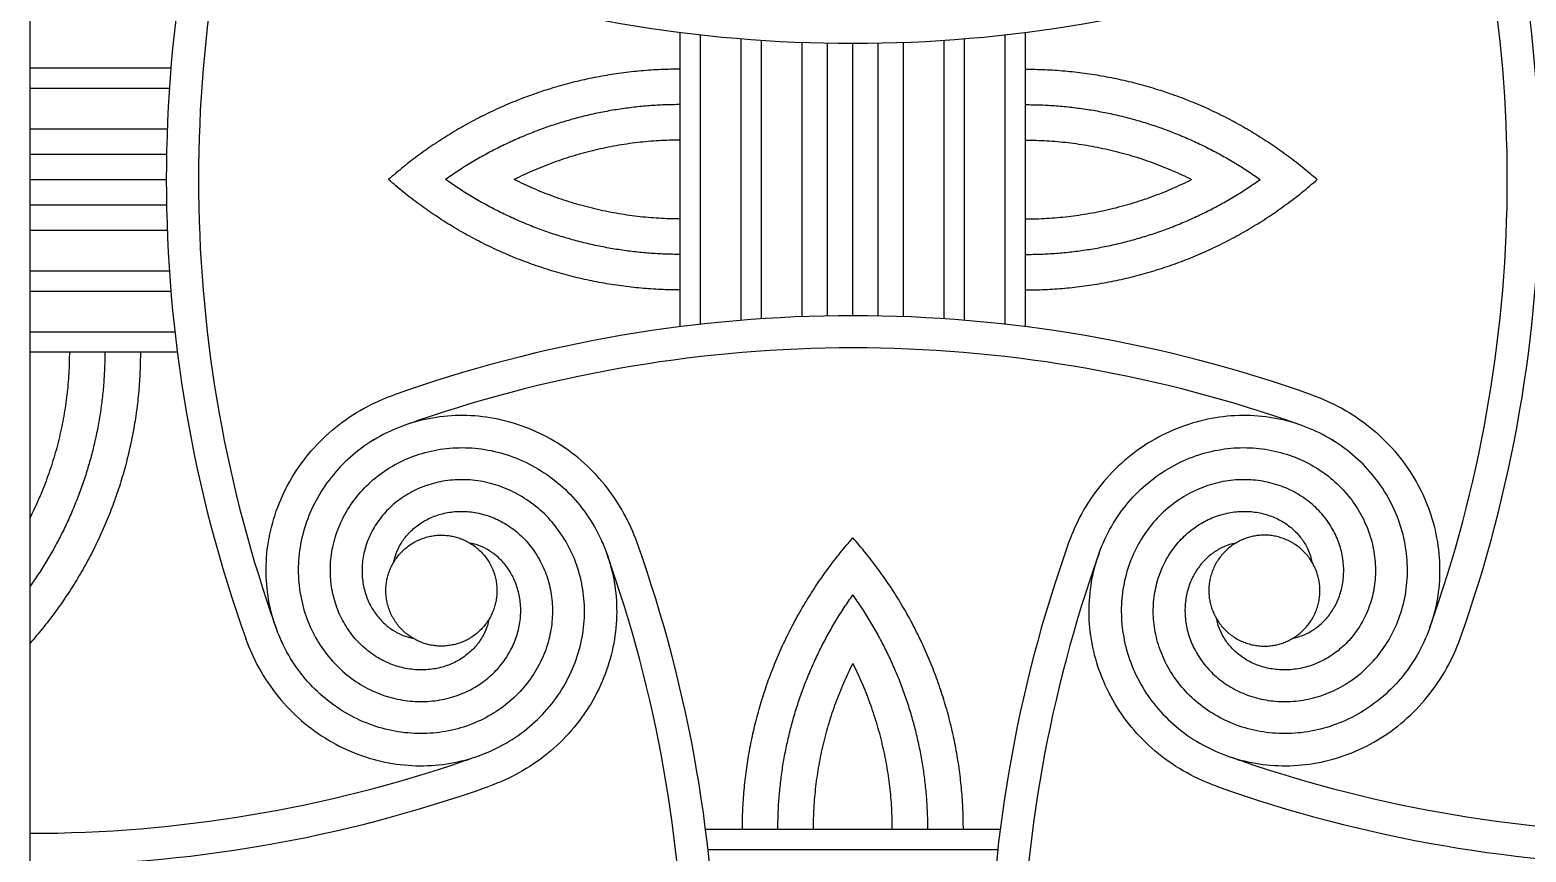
# Model space of a CAD drawing. Header units: millimetres. Extents: x -101 to 102, y -117 to 99.
# Drawn here: x -100.87 to -79.04, y -74.13 to -62.12 of the extents above; entities that cross this region are included whole.
import ezdxf

# ---------------------------------------------------------------- set-up
doc = ezdxf.new("R2010")
doc.units = ezdxf.units.MM
doc.header["$MEASUREMENT"] = 0
doc.layers.add('Layer 03', color=5, linetype='Continuous')

msp = doc.modelspace()

# ---------------------------------------------------------------- linework, layer by layer
at = {"layer": 'Layer 03'}
for p, q in [((-100.875, -52.292), (-100.875, -100.333)), ((-91.383, -66.452), (-91.383, -62.153)), ((-91.087, -66.416), (-91.087, -62.188)), ((-86.642, -66.416), (-86.642, -62.188)), ((-86.346, -66.452), (-86.346, -62.153)), ((-90.494, -66.359), (-90.494, -62.246)), ((-90.198, -66.337), (-90.198, -62.268)), ((-89.605, -66.306), (-89.605, -62.299)), ((-89.235, -66.296), (-89.235, -62.309)), ((-88.494, -66.296), (-88.494, -62.309)), ((-88.124, -66.306), (-88.124, -62.299)), ((-87.531, -66.337), (-87.531, -62.268)), ((-87.235, -66.359), (-87.235, -62.246)), ((-100.875, -62.673), (-98.818, -62.673)), ((-100.875, -62.969), (-98.84, -62.969)), ((-100.875, -63.562), (-98.871, -63.562)), ((-100.875, -63.932), (-98.881, -63.932)), ((-100.875, -64.673), (-98.881, -64.673)), ((-100.875, -65.043), (-98.871, -65.043)), ((-100.875, -65.636), (-98.84, -65.636)), ((-100.875, -65.932), (-98.818, -65.932)), ((-100.875, -66.525), (-98.761, -66.525)), ((-100.875, -66.821), (-98.725, -66.821)), ((-91.014, -73.794), (-86.715, -73.794)), ((-90.978, -74.09), (-86.751, -74.09))]:
    msp.add_line(p, q, dxfattribs=at)
for points in [[(-88.864, -66.292), (-88.864, -62.312)], [(-100.875, -64.302), (-98.885, -64.302)]]:
    msp.add_lwpolyline(points, dxfattribs=at)
for centre, radius, start, end in [((-78.901, -64.302), 19.983, 160.3973, 199.6027), ((-98.827, -64.302), 19.983, 340.3973, 19.6027), ((-78.901, -64.302), 19.513, 161.0126, 180), ((-98.827, -64.302), 19.513, 360, 18.9874), ((-88.864, -42.329), 19.983, 250.3973, 289.6027), ((-78.901, -64.302), 19.513, 180, 198.9874), ((-98.827, -64.302), 19.513, 341.0126, 0), ((-88.864, -86.275), 19.983, 70.3973, 109.6027), ((-88.864, -86.275), 19.513, 90, 108.9874), ((-88.864, -86.275), 19.513, 71.0126, 90), ((-89.241, -85.18), 18.354, 108.9874, 109.6503), ((-88.487, -85.18), 18.354, 70.3497, 71.0126), ((-110.838, -76.313), 19.983, 340.3973, 19.6027), ((-66.891, -76.313), 19.983, 160.3973, 199.6027), ((-109.742, -75.936), 18.354, 18.9874, 19.6503), ((-67.987, -75.936), 18.354, 160.3497, 161.0126), ((-110.838, -76.313), 19.513, 0, 18.9874), ((-66.891, -76.313), 19.513, 161.0126, 180), ((-79.997, -64.679), 18.354, 198.9874, 199.6503), ((-97.732, -64.679), 18.354, 340.3497, 341.0126), ((-100.875, -54.339), 19.513, 270, 288.9874), ((-100.498, -55.435), 18.354, 288.9874, 289.6503), ((-77.231, -55.435), 18.354, 250.3497, 251.0126), ((-76.854, -54.339), 19.513, 251.0126, 270), ((-100.875, -54.339), 19.983, 270, 289.6027), ((-76.854, -54.339), 19.983, 250.3973, 289.6027)]:
    msp.add_arc(centre, radius, start, end, dxfattribs=at)
for points, weights in [([(-91.383, -62.69), (-93.817, -62.69), (-95.641, -64.302)], [1, 0.935170198217, 1]), ([(-86.346, -62.69), (-83.912, -62.69), (-82.088, -64.302)], [1, 0.935170198217, 1]), ([(-91.383, -63.208), (-93.27, -63.208), (-94.808, -64.302)], [1, 0.952582379687, 1]), ([(-86.346, -63.208), (-84.459, -63.208), (-82.921, -64.302)], [1, 0.952582379687, 1]), ([(-91.383, -63.727), (-92.663, -63.727), (-93.806, -64.302)], [1, 0.972937522285, 1]), ([(-86.346, -63.727), (-85.066, -63.727), (-83.922, -64.302)], [1, 0.972937522285, 1]), ([(-91.383, -65.915), (-93.817, -65.915), (-95.641, -64.302)], [1, 0.935170198217, 1]), ([(-91.383, -65.396), (-93.27, -65.396), (-94.808, -64.302)], [1, 0.952582379687, 1]), ([(-91.383, -64.878), (-92.663, -64.878), (-93.806, -64.302)], [1, 0.972937522285, 1]), ([(-86.346, -64.878), (-85.066, -64.878), (-83.922, -64.302)], [1, 0.972937522285, 1]), ([(-86.346, -65.396), (-84.459, -65.396), (-82.921, -64.302)], [1, 0.952582379687, 1]), ([(-86.346, -65.915), (-83.912, -65.915), (-82.088, -64.302)], [1, 0.935170198217, 1]), ([(-100.299, -66.821), (-100.299, -68.101), (-100.875, -69.244)], [1, 0.972937522285, 1]), ([(-99.781, -66.821), (-99.781, -68.708), (-100.875, -70.246)], [1, 0.952582379687, 1]), ([(-99.262, -66.821), (-99.262, -69.255), (-100.875, -71.078)], [1, 0.935170198217, 1]), ([(-90.477, -73.794), (-90.477, -71.36), (-88.864, -69.536)], [1, 0.935170198217, 1]), ([(-87.252, -73.794), (-87.252, -71.36), (-88.864, -69.536)], [1, 0.935170198217, 1]), ([(-89.959, -73.794), (-89.959, -71.907), (-88.864, -70.369)], [1, 0.952582379687, 1]), ([(-87.77, -73.794), (-87.77, -71.907), (-88.864, -70.369)], [1, 0.952582379687, 1]), ([(-89.44, -73.794), (-89.44, -72.514), (-88.864, -71.371)], [1, 0.972937522285, 1]), ([(-88.289, -73.794), (-88.289, -72.514), (-88.864, -71.371)], [1, 0.972937522285, 1])]:
    msp.add_rational_spline(points, weights, degree=2, dxfattribs=at)
for points, knots in [([(-95.563, -69.888), (-95.558, -69.859), (-95.538, -69.78), (-95.484, -69.652), (-95.39, -69.511), (-95.264, -69.384), (-95.11, -69.278), (-94.93, -69.199), (-94.73, -69.153), (-94.516, -69.144), (-94.296, -69.176), (-94.076, -69.251), (-93.866, -69.368), (-93.674, -69.528), (-93.508, -69.727), (-93.376, -69.961), (-93.286, -70.222), (-93.243, -70.505), (-93.251, -70.8), (-93.314, -71.098), (-93.433, -71.388), (-93.606, -71.659), (-93.832, -71.903), (-94.104, -72.107), (-94.416, -72.264), (-94.76, -72.366), (-95.126, -72.406), (-95.502, -72.381), (-95.876, -72.286), (-96.236, -72.124), (-96.57, -71.895), (-96.864, -71.604), (-97.107, -71.259), (-97.29, -70.868), (-97.404, -70.442), (-97.441, -69.993), (-97.398, -69.536), (-97.272, -69.085), (-97.066, -68.654), (-96.781, -68.259), (-96.425, -67.914), (-96.018, -67.639), (-95.718, -67.504), (-95.569, -67.45)], [-1.571971, -1.571971, -1.571971, -1.571971, -1.555556, -1.527778, -1.5, -1.472222, -1.444444, -1.416667, -1.388889, -1.361111, -1.333333, -1.305556, -1.277778, -1.25, -1.222222, -1.194444, -1.166667, -1.138889, -1.111111, -1.083333, -1.055556, -1.027778, -1, -0.972222, -0.944444, -0.916667, -0.888889, -0.861111, -0.833333, -0.805556, -0.777778, -0.75, -0.722222, -0.694444, -0.666667, -0.638889, -0.611111, -0.583333, -0.555556, -0.527778, -0.5, -0.472222, -0.446642, -0.446642, -0.446642, -0.446642]), ([(-82.16, -67.45), (-82.011, -67.504), (-81.711, -67.639), (-81.304, -67.914), (-80.948, -68.259), (-80.663, -68.654), (-80.457, -69.085), (-80.331, -69.536), (-80.288, -69.993), (-80.325, -70.442), (-80.439, -70.868), (-80.621, -71.259), (-80.865, -71.604), (-81.159, -71.895), (-81.492, -72.124), (-81.853, -72.286), (-82.227, -72.381), (-82.603, -72.406), (-82.969, -72.366), (-83.313, -72.264), (-83.625, -72.107), (-83.897, -71.903), (-84.122, -71.659), (-84.296, -71.388), (-84.415, -71.098), (-84.478, -70.8), (-84.486, -70.505), (-84.443, -70.222), (-84.353, -69.961), (-84.221, -69.727), (-84.055, -69.528), (-83.863, -69.368), (-83.653, -69.251), (-83.433, -69.176), (-83.213, -69.144), (-82.999, -69.153), (-82.799, -69.199), (-82.619, -69.278), (-82.465, -69.384), (-82.339, -69.511), (-82.245, -69.652), (-82.191, -69.78), (-82.171, -69.859), (-82.166, -69.888)], [36.472467, 36.472467, 36.472467, 36.472467, 36.498047, 36.525825, 36.553602, 36.58138, 36.609158, 36.636936, 36.664714, 36.692491, 36.720269, 36.748047, 36.775825, 36.803602, 36.83138, 36.859158, 36.886936, 36.914714, 36.942491, 36.970269, 36.998047, 37.025825, 37.053602, 37.08138, 37.109158, 37.136936, 37.164714, 37.192491, 37.220269, 37.248047, 37.275825, 37.303602, 37.33138, 37.359158, 37.386936, 37.414714, 37.442491, 37.470269, 37.498047, 37.525825, 37.553602, 37.58138, 37.597796, 37.597796, 37.597796, 37.597796]), ([(-92.013, -69.608), (-92.066, -69.459), (-92.201, -69.159), (-92.476, -68.752), (-92.821, -68.396), (-93.216, -68.111), (-93.647, -67.905), (-94.098, -67.779), (-94.555, -67.736), (-95.004, -67.773), (-95.43, -67.887), (-95.821, -68.07), (-96.166, -68.313), (-96.457, -68.607), (-96.686, -68.941), (-96.849, -69.301), (-96.943, -69.675), (-96.969, -70.051), (-96.928, -70.417), (-96.827, -70.761), (-96.669, -71.073), (-96.465, -71.345), (-96.222, -71.571), (-95.95, -71.744), (-95.66, -71.863), (-95.362, -71.926), (-95.067, -71.934), (-94.785, -71.891), (-94.523, -71.801), (-94.289, -71.669), (-94.09, -71.503), (-93.931, -71.311), (-93.813, -71.101), (-93.738, -70.881), (-93.706, -70.661), (-93.715, -70.447), (-93.761, -70.247), (-93.84, -70.067), (-93.946, -69.913), (-94.073, -69.787), (-94.214, -69.693), (-94.342, -69.639), (-94.421, -69.619), (-94.451, -69.614)], [36.472467, 36.472467, 36.472467, 36.472467, 36.498047, 36.525825, 36.553602, 36.58138, 36.609158, 36.636936, 36.664714, 36.692491, 36.720269, 36.748047, 36.775825, 36.803602, 36.83138, 36.859158, 36.886936, 36.914714, 36.942491, 36.970269, 36.998047, 37.025825, 37.053602, 37.08138, 37.109158, 37.136936, 37.164714, 37.192491, 37.220269, 37.248047, 37.275825, 37.303602, 37.33138, 37.359158, 37.386936, 37.414714, 37.442491, 37.470269, 37.498047, 37.525825, 37.553602, 37.58138, 37.597796, 37.597796, 37.597796, 37.597796]), ([(-95.414, -67.895), (-95.417, -67.896), (-95.557, -67.946), (-95.821, -68.07), (-96.166, -68.313), (-96.457, -68.607), (-96.686, -68.941), (-96.849, -69.301), (-96.943, -69.675), (-96.969, -70.051), (-96.928, -70.417), (-96.827, -70.761), (-96.669, -71.073), (-96.465, -71.345), (-96.222, -71.571), (-95.95, -71.744), (-95.66, -71.863), (-95.362, -71.926), (-95.067, -71.934), (-94.785, -71.891), (-94.523, -71.801), (-94.289, -71.669), (-94.09, -71.503), (-93.931, -71.311), (-93.813, -71.101), (-93.738, -70.881), (-93.706, -70.661), (-93.715, -70.447), (-93.761, -70.247), (-93.84, -70.067), (-93.946, -69.913), (-94.073, -69.787), (-94.214, -69.693), (-94.342, -69.639), (-94.421, -69.619), (-94.451, -69.614)], [36.2132408, 36.2132408, 36.2132408, 36.2132408, 36.2139505, 36.2417283, 36.2695061, 36.2972838, 36.3250616, 36.3528394, 36.3806172, 36.4083949, 36.4361727, 36.4639505, 36.4917283, 36.5195061, 36.5472838, 36.5750616, 36.6028394, 36.6306172, 36.6583949, 36.6861727, 36.7139505, 36.7417283, 36.7695061, 36.7972838, 36.8250616, 36.8528394, 36.8806172, 36.9083949, 36.9361727, 36.9639505, 36.9917283, 37.0195061, 37.0472838, 37.0750616, 37.0914774, 37.0914774, 37.0914774, 37.0914774]), ([(-83.278, -69.614), (-83.308, -69.619), (-83.387, -69.639), (-83.515, -69.693), (-83.656, -69.787), (-83.783, -69.913), (-83.889, -70.067), (-83.968, -70.247), (-84.014, -70.447), (-84.023, -70.661), (-83.991, -70.881), (-83.916, -71.101), (-83.798, -71.311), (-83.638, -71.503), (-83.44, -71.669), (-83.206, -71.801), (-82.944, -71.891), (-82.662, -71.934), (-82.367, -71.926), (-82.069, -71.863), (-81.779, -71.744), (-81.507, -71.571), (-81.264, -71.345), (-81.059, -71.073), (-80.902, -70.761), (-80.8, -70.417), (-80.76, -70.051), (-80.786, -69.675), (-80.88, -69.301), (-81.043, -68.941), (-81.272, -68.607), (-81.562, -68.313), (-81.908, -68.07), (-82.299, -67.887), (-82.725, -67.773), (-83.174, -67.736), (-83.631, -67.779), (-84.082, -67.905), (-84.513, -68.111), (-84.908, -68.396), (-85.253, -68.752), (-85.528, -69.159), (-85.663, -69.459), (-85.716, -69.608)], [-1.571971, -1.571971, -1.571971, -1.571971, -1.555556, -1.527778, -1.5, -1.472222, -1.444444, -1.416667, -1.388889, -1.361111, -1.333333, -1.305556, -1.277778, -1.25, -1.222222, -1.194444, -1.166667, -1.138889, -1.111111, -1.083333, -1.055556, -1.027778, -1, -0.972222, -0.944444, -0.916667, -0.888889, -0.861111, -0.833333, -0.805556, -0.777778, -0.75, -0.722222, -0.694444, -0.666667, -0.638889, -0.611111, -0.583333, -0.555556, -0.527778, -0.5, -0.472222, -0.446642, -0.446642, -0.446642, -0.446642]), ([(-83.278, -69.614), (-83.308, -69.619), (-83.387, -69.639), (-83.515, -69.693), (-83.656, -69.787), (-83.783, -69.913), (-83.889, -70.067), (-83.968, -70.247), (-84.014, -70.447), (-84.023, -70.661), (-83.991, -70.881), (-83.916, -71.101), (-83.798, -71.311), (-83.638, -71.503), (-83.44, -71.669), (-83.206, -71.801), (-82.944, -71.891), (-82.662, -71.934), (-82.367, -71.926), (-82.069, -71.863), (-81.779, -71.744), (-81.507, -71.571), (-81.264, -71.345), (-81.059, -71.073), (-80.902, -70.761), (-80.8, -70.417), (-80.76, -70.051), (-80.786, -69.675), (-80.88, -69.301), (-81.043, -68.941), (-81.272, -68.607), (-81.562, -68.313), (-81.908, -68.07), (-82.172, -67.946), (-82.312, -67.896), (-82.315, -67.895)], [-1.5719713, -1.5719713, -1.5719713, -1.5719713, -1.5555556, -1.5277778, -1.5, -1.4722222, -1.4444444, -1.4166667, -1.3888889, -1.3611111, -1.3333333, -1.3055556, -1.2777778, -1.25, -1.2222222, -1.1944444, -1.1666667, -1.1388889, -1.1111111, -1.0833333, -1.0555556, -1.0277778, -1, -0.9722222, -0.9444444, -0.9166667, -0.8888889, -0.8611111, -0.8333333, -0.8055556, -0.7777778, -0.75, -0.7222222, -0.6944444, -0.6937348, -0.6937348, -0.6937348, -0.6937348]), ([(-94.176, -70.726), (-94.181, -70.756), (-94.201, -70.835), (-94.255, -70.963), (-94.349, -71.104), (-94.475, -71.231), (-94.629, -71.337), (-94.809, -71.416), (-95.009, -71.462), (-95.223, -71.471), (-95.444, -71.439), (-95.663, -71.364), (-95.873, -71.246), (-96.065, -71.087), (-96.231, -70.888), (-96.363, -70.654), (-96.453, -70.392), (-96.496, -70.11), (-96.488, -69.815), (-96.425, -69.517), (-96.306, -69.227), (-96.133, -68.955), (-95.908, -68.712), (-95.635, -68.508), (-95.323, -68.35), (-94.979, -68.249), (-94.613, -68.208), (-94.237, -68.234), (-93.863, -68.328), (-93.503, -68.491), (-93.169, -68.72), (-92.875, -69.011), (-92.632, -69.356), (-92.508, -69.62), (-92.458, -69.76), (-92.457, -69.763)], [-1.5719713, -1.5719713, -1.5719713, -1.5719713, -1.5555556, -1.5277778, -1.5, -1.4722222, -1.4444444, -1.4166667, -1.3888889, -1.3611111, -1.3333333, -1.3055556, -1.2777778, -1.25, -1.2222222, -1.1944444, -1.1666667, -1.1388889, -1.1111111, -1.0833333, -1.0555556, -1.0277778, -1, -0.9722222, -0.9444444, -0.9166667, -0.8888889, -0.8611111, -0.8333333, -0.8055556, -0.7777778, -0.75, -0.7222222, -0.6944444, -0.6937348, -0.6937348, -0.6937348, -0.6937348]), ([(-94.176, -70.726), (-94.181, -70.756), (-94.201, -70.835), (-94.255, -70.963), (-94.349, -71.104), (-94.475, -71.231), (-94.629, -71.337), (-94.809, -71.416), (-95.009, -71.462), (-95.223, -71.471), (-95.444, -71.439), (-95.663, -71.364), (-95.873, -71.246), (-96.065, -71.087), (-96.231, -70.888), (-96.363, -70.654), (-96.453, -70.392), (-96.496, -70.11), (-96.488, -69.815), (-96.425, -69.517), (-96.306, -69.227), (-96.133, -68.955), (-95.908, -68.712), (-95.635, -68.508), (-95.323, -68.35), (-94.979, -68.249), (-94.613, -68.208), (-94.237, -68.234), (-93.863, -68.328), (-93.503, -68.491), (-93.169, -68.72), (-92.875, -69.011), (-92.632, -69.356), (-92.449, -69.747), (-92.336, -70.173), (-92.298, -70.622), (-92.341, -71.079), (-92.467, -71.53), (-92.673, -71.961), (-92.958, -72.356), (-93.314, -72.701), (-93.721, -72.976), (-94.021, -73.111), (-94.17, -73.164)], [-1.571971, -1.571971, -1.571971, -1.571971, -1.555556, -1.527778, -1.5, -1.472222, -1.444444, -1.416667, -1.388889, -1.361111, -1.333333, -1.305556, -1.277778, -1.25, -1.222222, -1.194444, -1.166667, -1.138889, -1.111111, -1.083333, -1.055556, -1.027778, -1, -0.972222, -0.944444, -0.916667, -0.888889, -0.861111, -0.833333, -0.805556, -0.777778, -0.75, -0.722222, -0.694444, -0.666667, -0.638889, -0.611111, -0.583333, -0.555556, -0.527778, -0.5, -0.472222, -0.446642, -0.446642, -0.446642, -0.446642]), ([(-83.558, -73.164), (-83.708, -73.111), (-84.007, -72.976), (-84.415, -72.701), (-84.771, -72.356), (-85.055, -71.961), (-85.262, -71.53), (-85.387, -71.079), (-85.431, -70.622), (-85.393, -70.173), (-85.28, -69.747), (-85.097, -69.356), (-84.854, -69.011), (-84.559, -68.72), (-84.226, -68.491), (-83.866, -68.328), (-83.492, -68.234), (-83.115, -68.208), (-82.75, -68.249), (-82.406, -68.35), (-82.093, -68.508), (-81.821, -68.712), (-81.596, -68.955), (-81.423, -69.227), (-81.304, -69.517), (-81.241, -69.815), (-81.232, -70.11), (-81.276, -70.392), (-81.366, -70.654), (-81.498, -70.888), (-81.663, -71.087), (-81.856, -71.246), (-82.066, -71.364), (-82.285, -71.439), (-82.506, -71.471), (-82.72, -71.462), (-82.92, -71.416), (-83.099, -71.337), (-83.254, -71.231), (-83.38, -71.104), (-83.474, -70.963), (-83.528, -70.835), (-83.548, -70.756), (-83.553, -70.726)], [36.472467, 36.472467, 36.472467, 36.472467, 36.498047, 36.525825, 36.553602, 36.58138, 36.609158, 36.636936, 36.664714, 36.692491, 36.720269, 36.748047, 36.775825, 36.803602, 36.83138, 36.859158, 36.886936, 36.914714, 36.942491, 36.970269, 36.998047, 37.025825, 37.053602, 37.08138, 37.109158, 37.136936, 37.164714, 37.192491, 37.220269, 37.248047, 37.275825, 37.303602, 37.33138, 37.359158, 37.386936, 37.414714, 37.442491, 37.470269, 37.498047, 37.525825, 37.553602, 37.58138, 37.597796, 37.597796, 37.597796, 37.597796]), ([(-85.272, -69.763), (-85.271, -69.76), (-85.221, -69.62), (-85.097, -69.356), (-84.854, -69.011), (-84.559, -68.72), (-84.226, -68.491), (-83.866, -68.328), (-83.492, -68.234), (-83.115, -68.208), (-82.75, -68.249), (-82.406, -68.35), (-82.093, -68.508), (-81.821, -68.712), (-81.596, -68.955), (-81.423, -69.227), (-81.304, -69.517), (-81.241, -69.815), (-81.232, -70.11), (-81.276, -70.392), (-81.366, -70.654), (-81.498, -70.888), (-81.663, -71.087), (-81.856, -71.246), (-82.066, -71.364), (-82.285, -71.439), (-82.506, -71.471), (-82.72, -71.462), (-82.92, -71.416), (-83.099, -71.337), (-83.254, -71.231), (-83.38, -71.104), (-83.474, -70.963), (-83.528, -70.835), (-83.548, -70.756), (-83.553, -70.726)], [36.2132408, 36.2132408, 36.2132408, 36.2132408, 36.2139505, 36.2417283, 36.2695061, 36.2972838, 36.3250616, 36.3528394, 36.3806172, 36.4083949, 36.4361727, 36.4639505, 36.4917283, 36.5195061, 36.5472838, 36.5750616, 36.6028394, 36.6306172, 36.6583949, 36.6861727, 36.7139505, 36.7417283, 36.7695061, 36.7972838, 36.8250616, 36.8528394, 36.8806172, 36.9083949, 36.9361727, 36.9639505, 36.9917283, 37.0195061, 37.0472838, 37.0750616, 37.0914774, 37.0914774, 37.0914774, 37.0914774]), ([(-97.727, -71.007), (-97.673, -71.156), (-97.538, -71.456), (-97.263, -71.863), (-96.918, -72.219), (-96.523, -72.504), (-96.092, -72.71), (-95.641, -72.836), (-95.184, -72.879), (-94.735, -72.841), (-94.309, -72.728), (-93.918, -72.545), (-93.573, -72.302), (-93.282, -72.008), (-93.053, -71.674), (-92.891, -71.314), (-92.796, -70.94), (-92.771, -70.564), (-92.811, -70.198), (-92.913, -69.854), (-93.07, -69.542), (-93.274, -69.269), (-93.518, -69.044), (-93.789, -68.871), (-94.079, -68.752), (-94.377, -68.689), (-94.672, -68.681), (-94.955, -68.724), (-95.216, -68.814), (-95.45, -68.946), (-95.649, -69.112), (-95.808, -69.304), (-95.926, -69.514), (-96.001, -69.733), (-96.033, -69.954), (-96.024, -70.168), (-95.978, -70.368), (-95.899, -70.548), (-95.793, -70.702), (-95.666, -70.828), (-95.525, -70.922), (-95.397, -70.976), (-95.318, -70.996), (-95.289, -71.001)], [36.472467, 36.472467, 36.472467, 36.472467, 36.498047, 36.525825, 36.553602, 36.58138, 36.609158, 36.636936, 36.664714, 36.692491, 36.720269, 36.748047, 36.775825, 36.803602, 36.83138, 36.859158, 36.886936, 36.914714, 36.942491, 36.970269, 36.998047, 37.025825, 37.053602, 37.08138, 37.109158, 37.136936, 37.164714, 37.192491, 37.220269, 37.248047, 37.275825, 37.303602, 37.33138, 37.359158, 37.386936, 37.414714, 37.442491, 37.470269, 37.498047, 37.525825, 37.553602, 37.58138, 37.597796, 37.597796, 37.597796, 37.597796]), ([(-94.326, -72.72), (-94.322, -72.719), (-94.182, -72.669), (-93.918, -72.545), (-93.573, -72.302), (-93.282, -72.008), (-93.053, -71.674), (-92.891, -71.314), (-92.796, -70.94), (-92.771, -70.564), (-92.811, -70.198), (-92.913, -69.854), (-93.07, -69.542), (-93.274, -69.269), (-93.518, -69.044), (-93.789, -68.871), (-94.079, -68.752), (-94.377, -68.689), (-94.672, -68.681), (-94.955, -68.724), (-95.216, -68.814), (-95.45, -68.946), (-95.649, -69.112), (-95.808, -69.304), (-95.926, -69.514), (-96.001, -69.733), (-96.033, -69.954), (-96.024, -70.168), (-95.978, -70.368), (-95.899, -70.548), (-95.793, -70.702), (-95.666, -70.828), (-95.525, -70.922), (-95.397, -70.976), (-95.318, -70.996), (-95.289, -71.001)], [36.2132408, 36.2132408, 36.2132408, 36.2132408, 36.2139505, 36.2417283, 36.2695061, 36.2972838, 36.3250616, 36.3528394, 36.3806172, 36.4083949, 36.4361727, 36.4639505, 36.4917283, 36.5195061, 36.5472838, 36.5750616, 36.6028394, 36.6306172, 36.6583949, 36.6861727, 36.7139505, 36.7417283, 36.7695061, 36.7972838, 36.8250616, 36.8528394, 36.8806172, 36.9083949, 36.9361727, 36.9639505, 36.9917283, 37.0195061, 37.0472838, 37.0750616, 37.0914774, 37.0914774, 37.0914774, 37.0914774]), ([(-82.44, -71.001), (-82.411, -70.996), (-82.332, -70.976), (-82.204, -70.922), (-82.063, -70.828), (-81.936, -70.702), (-81.83, -70.548), (-81.751, -70.368), (-81.705, -70.168), (-81.696, -69.954), (-81.728, -69.733), (-81.803, -69.514), (-81.92, -69.304), (-82.08, -69.112), (-82.279, -68.946), (-82.512, -68.814), (-82.774, -68.724), (-83.057, -68.681), (-83.352, -68.689), (-83.65, -68.752), (-83.94, -68.871), (-84.211, -69.044), (-84.454, -69.269), (-84.659, -69.542), (-84.816, -69.854), (-84.918, -70.198), (-84.958, -70.564), (-84.932, -70.94), (-84.838, -71.314), (-84.676, -71.674), (-84.447, -72.008), (-84.156, -72.302), (-83.811, -72.545), (-83.547, -72.669), (-83.407, -72.719), (-83.403, -72.72)], [-1.5719713, -1.5719713, -1.5719713, -1.5719713, -1.5555556, -1.5277778, -1.5, -1.4722222, -1.4444444, -1.4166667, -1.3888889, -1.3611111, -1.3333333, -1.3055556, -1.2777778, -1.25, -1.2222222, -1.1944444, -1.1666667, -1.1388889, -1.1111111, -1.0833333, -1.0555556, -1.0277778, -1, -0.9722222, -0.9444444, -0.9166667, -0.8888889, -0.8611111, -0.8333333, -0.8055556, -0.7777778, -0.75, -0.7222222, -0.6944444, -0.6937348, -0.6937348, -0.6937348, -0.6937348]), ([(-82.44, -71.001), (-82.411, -70.996), (-82.332, -70.976), (-82.204, -70.922), (-82.063, -70.828), (-81.936, -70.702), (-81.83, -70.548), (-81.751, -70.368), (-81.705, -70.168), (-81.696, -69.954), (-81.728, -69.733), (-81.803, -69.514), (-81.92, -69.304), (-82.08, -69.112), (-82.279, -68.946), (-82.512, -68.814), (-82.774, -68.724), (-83.057, -68.681), (-83.352, -68.689), (-83.65, -68.752), (-83.94, -68.871), (-84.211, -69.044), (-84.454, -69.269), (-84.659, -69.542), (-84.816, -69.854), (-84.918, -70.198), (-84.958, -70.564), (-84.932, -70.94), (-84.838, -71.314), (-84.676, -71.674), (-84.447, -72.008), (-84.156, -72.302), (-83.811, -72.545), (-83.42, -72.728), (-82.993, -72.841), (-82.545, -72.879), (-82.088, -72.836), (-81.636, -72.71), (-81.206, -72.504), (-80.811, -72.219), (-80.466, -71.863), (-80.191, -71.456), (-80.055, -71.156), (-80.002, -71.007)], [-1.571971, -1.571971, -1.571971, -1.571971, -1.555556, -1.527778, -1.5, -1.472222, -1.444444, -1.416667, -1.388889, -1.361111, -1.333333, -1.305556, -1.277778, -1.25, -1.222222, -1.194444, -1.166667, -1.138889, -1.111111, -1.083333, -1.055556, -1.027778, -1, -0.972222, -0.944444, -0.916667, -0.888889, -0.861111, -0.833333, -0.805556, -0.777778, -0.75, -0.722222, -0.694444, -0.666667, -0.638889, -0.611111, -0.583333, -0.555556, -0.527778, -0.5, -0.472222, -0.446642, -0.446642, -0.446642, -0.446642]), ([(-95.563, -69.888), (-95.558, -69.859), (-95.538, -69.78), (-95.484, -69.652), (-95.39, -69.511), (-95.264, -69.384), (-95.11, -69.278), (-94.93, -69.199), (-94.73, -69.153), (-94.516, -69.144), (-94.296, -69.176), (-94.076, -69.251), (-93.866, -69.368), (-93.674, -69.528), (-93.508, -69.727), (-93.376, -69.961), (-93.286, -70.222), (-93.243, -70.505), (-93.251, -70.8), (-93.314, -71.098), (-93.433, -71.388), (-93.606, -71.659), (-93.832, -71.903), (-94.104, -72.107), (-94.416, -72.264), (-94.76, -72.366), (-95.126, -72.406), (-95.502, -72.381), (-95.876, -72.286), (-96.236, -72.124), (-96.57, -71.895), (-96.864, -71.604), (-97.107, -71.259), (-97.231, -70.995), (-97.281, -70.855), (-97.282, -70.851)], [-1.5719713, -1.5719713, -1.5719713, -1.5719713, -1.5555556, -1.5277778, -1.5, -1.4722222, -1.4444444, -1.4166667, -1.3888889, -1.3611111, -1.3333333, -1.3055556, -1.2777778, -1.25, -1.2222222, -1.1944444, -1.1666667, -1.1388889, -1.1111111, -1.0833333, -1.0555556, -1.0277778, -1, -0.9722222, -0.9444444, -0.9166667, -0.8888889, -0.8611111, -0.8333333, -0.8055556, -0.7777778, -0.75, -0.7222222, -0.6944444, -0.6937348, -0.6937348, -0.6937348, -0.6937348]), ([(-80.446, -70.851), (-80.448, -70.855), (-80.498, -70.995), (-80.621, -71.259), (-80.865, -71.604), (-81.159, -71.895), (-81.492, -72.124), (-81.853, -72.286), (-82.227, -72.381), (-82.603, -72.406), (-82.969, -72.366), (-83.313, -72.264), (-83.625, -72.107), (-83.897, -71.903), (-84.122, -71.659), (-84.296, -71.388), (-84.415, -71.098), (-84.478, -70.8), (-84.486, -70.505), (-84.443, -70.222), (-84.353, -69.961), (-84.221, -69.727), (-84.055, -69.528), (-83.863, -69.368), (-83.653, -69.251), (-83.433, -69.176), (-83.213, -69.144), (-82.999, -69.153), (-82.799, -69.199), (-82.619, -69.278), (-82.465, -69.384), (-82.339, -69.511), (-82.245, -69.652), (-82.191, -69.78), (-82.171, -69.859), (-82.166, -69.888)], [36.2132408, 36.2132408, 36.2132408, 36.2132408, 36.2139505, 36.2417283, 36.2695061, 36.2972838, 36.3250616, 36.3528394, 36.3806172, 36.4083949, 36.4361727, 36.4639505, 36.4917283, 36.5195061, 36.5472838, 36.5750616, 36.6028394, 36.6306172, 36.6583949, 36.6861727, 36.7139505, 36.7417283, 36.7695061, 36.7972838, 36.8250616, 36.8528394, 36.8806172, 36.9083949, 36.9361727, 36.9639505, 36.9917283, 37.0195061, 37.0472838, 37.0750616, 37.0914774, 37.0914774, 37.0914774, 37.0914774])]:
    msp.add_open_spline(points, degree=3, knots=knots, dxfattribs=at)
for points in [[(-94.079, -70.487), (-93.9, -69.697), (-94.69, -69.517), (-95.48, -69.338), (-95.66, -70.128), (-95.839, -70.918), (-95.049, -71.098), (-94.259, -71.277), (-94.079, -70.487)], [(-83.65, -70.487), (-83.829, -69.697), (-83.039, -69.517), (-82.249, -69.338), (-82.069, -70.128), (-81.889, -70.918), (-82.68, -71.098), (-83.47, -71.277), (-83.65, -70.487)]]:
    msp.add_rational_spline(points, [1, 0.707106781187, 1, 0.707106781187, 1, 0.707106781187, 1, 0.707106781187, 1], degree=2, knots=[0, 0, 0, 3.437292, 3.437292, 6.874583, 6.874583, 10.311875, 10.311875, 13.749166, 13.749166, 13.749166], dxfattribs=at)

doc.saveas('drawing.dxf')
